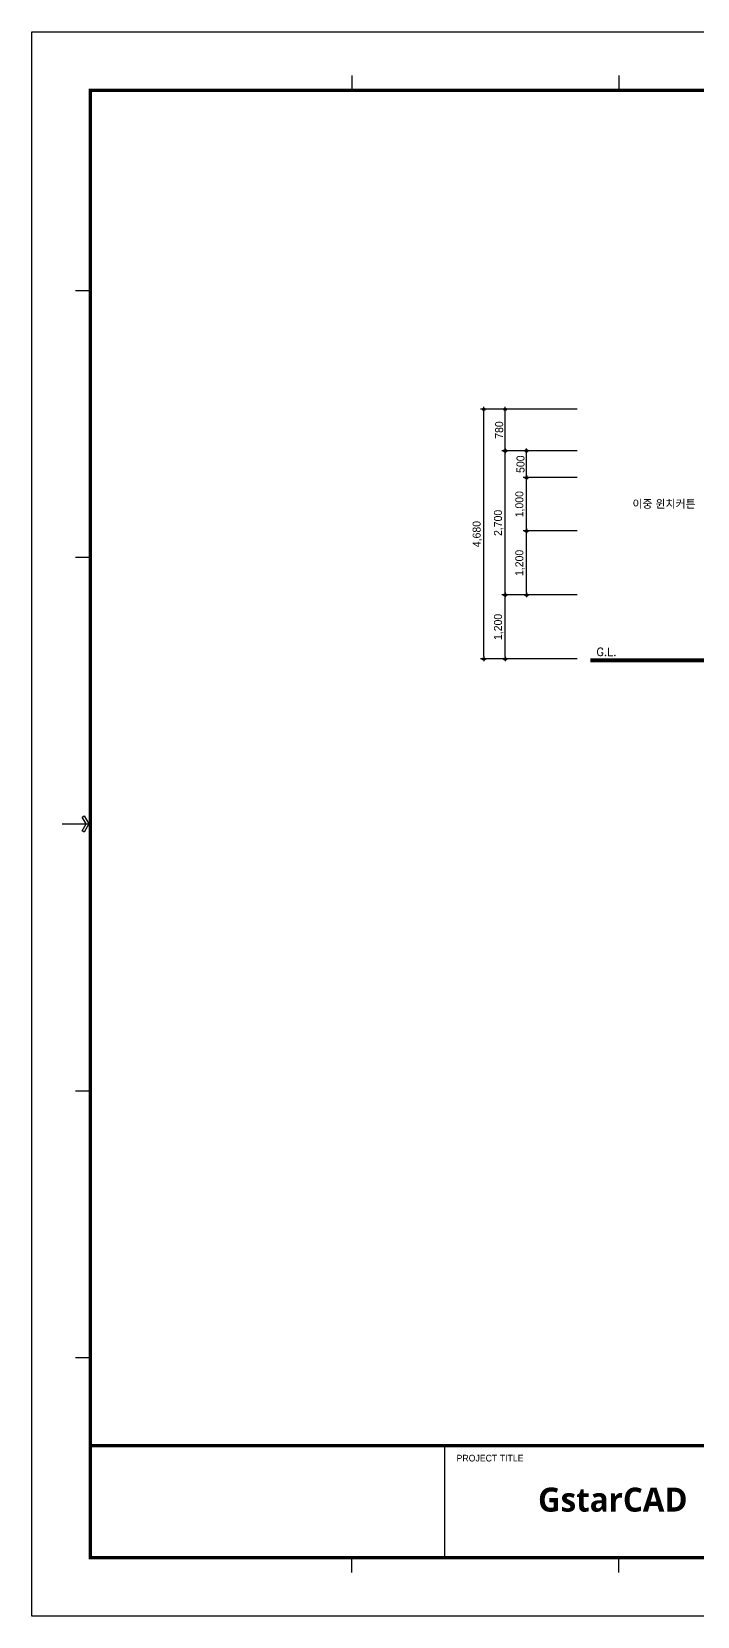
# Model space of a CAD drawing. Header units: millimetres. Extents: x 0 to 253659, y 0 to 59400.
# Drawn here: x 0 to 12471, y 29700 to 59400 of the extents above; entities that cross this region are included whole.
import ezdxf
from ezdxf.enums import TextEntityAlignment as Align

# ---------------------------------------------------------------- set-up
doc = ezdxf.new("R2010")
doc.units = ezdxf.units.MM
doc.header["$LTSCALE"] = 200
doc.header["$MEASUREMENT"] = 0
doc.layers.get('0').update_dxf_attribs({"linetype": 'CONTINUOUS'})
doc.layers.get('DEFPOINTS').update_dxf_attribs({"linetype": 'CONTINUOUS'})
for name, color, linetype in [('1', 1, 'CONTINUOUS'), ('9', 9, 'CONTINUOUS'), ('DIM', 6, 'CONTINUOUS'), ('SHEET', 7, 'CONTINUOUS'), ('TEXT', 2, 'CONTINUOUS')]:
    doc.layers.add(name, color=color, linetype=linetype)
doc.layers.add('6', color=7, linetype='CONTINUOUS', true_color=0xff99ff)
doc.styles.add('G', font='gulim.ttc')
doc.styles.add('HDH', font='helved', dxfattribs={"bigfont": 'hd'})
doc.styles.add('HSH', font='romans', dxfattribs={"bigfont": 'hs'})
doc.styles.add('ROMANC3', font='ROMANC', dxfattribs={"height": 15})
doc.styles.get("Standard").update_dxf_attribs({"font": ''})
doc.styles.get('Standard').set_extended_font_data('Gulim')
doc.dimstyles.new('50', dxfattribs={"dimscale": 50, "dimtxt": 3, "dimasz": 0.9, "dimexe": 1.25, "dimexo": 5, "dimgap": 0.7, "dimtad": 1, "dimdec": 0, "dimzin": 1, "dimdsep": 46, "dimlunit": 6, "dimtxsty": 'G', "dimblk1": 'Z_DOT', "dimblk2": 'Z_DOT', "dimsah": 1, "dimcen": 2.5, "dimclrd": 21, "dimclre": 21, "dimclrt": 3, "dimadec": 0, "dimazin": 0, "dimtfac": 1, "dimtdec": 0, "dimtix": 1, "dimtmove": 2, "dimatfit": 3, "dimldrblk": 'Z_DOT', "dimfxl": 1, "dimtolj": 1, "dimtzin": 1, "dimarcsym": 0})

# ---------------------------------------------------------------- blocks, each defined once
blk = doc.blocks.new('Form')
for p, q in [((6000, 28880), (6000, 28630)), ((11000, 28880), (11000, 28630)), ((820, 24850), (1070, 24850)), ((820, 19850), (1070, 19850)), ((570, 14850), (1070, 14850)), ((820, 9850), (1070, 9850)), ((820, 4850), (1070, 4850)), ((6000, 820), (6000, 1070)), ((11000, 820), (11000, 1070))]:
    blk.add_line(p, q)
for points in [[(0, 0), (0, 29700), (42000, 29700), (42000, 0)], [(984, 14700), (947, 14721), (1021, 14850), (947, 14979), (984, 15000), (1070, 14850)]]:
    blk.add_lwpolyline(points, close=True)
at = {"layer": '6', "color": 3, "const_width": 60}
blk.add_lwpolyline([(1100, 3200), (40900, 3200)], dxfattribs=at)
at = {"layer": 'SHEET', "color": 3}
blk.add_line((7740, 1130), (7740, 3180), dxfattribs=at)
at = {"layer": 'SHEET', "color": 3, "const_width": 60}
blk.add_lwpolyline([(1100, 1100), (1100, 28600), (40900, 28600), (40900, 1100)], close=True, dxfattribs=at)
at = {"layer": '1', "insert": (7960, 3027), "char_height": 125, "width": 3768.05, "attachment_point": 1, "style": 'HDH'}
blk.add_mtext('\\f굴림|b0|i0|c129|p34;\\C0;PROJECT TITLE', dxfattribs=at)
at = {"layer": '9', "insert": (9486, 2412), "char_height": 450, "width": 4508.9, "attachment_point": 1}
blk.add_mtext('{\\fMalgun Gothic|b1|i0|c129|p50;GstarCAD}', dxfattribs=at)
blk = doc.blocks.new('Z_DOT')
at = {"layer": 'DIM', "color": 0}
for p, q in [((-1, 0), (1, 0)), ((0, -1), (0, 1))]:
    blk.add_line(p, q, dxfattribs=at)
for radius in [0.5, 0.25]:
    blk.add_circle((0, 0), radius, dxfattribs=at)
blk = doc.blocks.new('*D3368')
at = {"color": 21, "lineweight": -2}
for p, q in [((10221, 52324), (8408, 52324)), ((8471, 47689), (8471, 52279)), ((10221, 47644), (8408, 47644))]:
    blk.add_line(p, q, dxfattribs=at)
at = {"layer": 'DEFPOINTS', "color": 0}
for p in [(8471, 52324), (10471, 52324), (10471, 47644)]:
    blk.add_point(p, dxfattribs=at)
at = {"color": 21, "linetype": 'ByBlock', "lineweight": -2, "xscale": 45, "yscale": 45, "zscale": 45}
for p, rotation in [((8471, 52324), 90), ((8471, 47644), 270)]:
    blk.add_blockref('Z_DOT', p, dxfattribs=dict(at, rotation=rotation))
at = {"color": 3, "insert": (8350, 49984), "char_height": 150, "attachment_point": 5, "rotation": 90, "style": 'G'}
blk.add_mtext('\\A1;4,680', dxfattribs=at)
blk = doc.blocks.new('*D3369')
at = {"color": 21, "lineweight": -2}
for p, q in [((10221, 48844), (8808, 48844)), ((8871, 47689), (8871, 48799)), ((10221, 47644), (8808, 47644))]:
    blk.add_line(p, q, dxfattribs=at)
at = {"layer": 'DEFPOINTS', "color": 0}
for p in [(8871, 48844), (10471, 48844), (10471, 47644)]:
    blk.add_point(p, dxfattribs=at)
at = {"color": 21, "linetype": 'ByBlock', "lineweight": -2, "xscale": 45, "yscale": 45, "zscale": 45}
for p, rotation in [((8871, 48844), 90), ((8871, 47644), 270)]:
    blk.add_blockref('Z_DOT', p, dxfattribs=dict(at, rotation=rotation))
at = {"color": 3, "insert": (8750, 48244), "char_height": 150, "attachment_point": 5, "rotation": 90, "style": 'G'}
blk.add_mtext('\\A1;1,200', dxfattribs=at)
blk = doc.blocks.new('*D3370')
at = {"color": 21, "lineweight": -2}
for p, q in [((10221, 51544), (8808, 51544)), ((8871, 48889), (8871, 51499)), ((10221, 48844), (8808, 48844))]:
    blk.add_line(p, q, dxfattribs=at)
at = {"layer": 'DEFPOINTS', "color": 0}
for p in [(8871, 51544), (10471, 51544), (10471, 48844)]:
    blk.add_point(p, dxfattribs=at)
at = {"color": 21, "linetype": 'ByBlock', "lineweight": -2, "xscale": 45, "yscale": 45, "zscale": 45}
for p, rotation in [((8871, 51544), 90), ((8871, 48844), 270)]:
    blk.add_blockref('Z_DOT', p, dxfattribs=dict(at, rotation=rotation))
at = {"color": 3, "insert": (8750, 50194), "char_height": 150, "attachment_point": 5, "rotation": 90, "style": 'G'}
blk.add_mtext('\\A1;2,700', dxfattribs=at)
blk = doc.blocks.new('*D3371')
at = {"color": 21, "lineweight": -2}
for p, q in [((10221, 52324), (8808, 52324)), ((8871, 51589), (8871, 52279)), ((10221, 51544), (8808, 51544))]:
    blk.add_line(p, q, dxfattribs=at)
at = {"layer": 'DEFPOINTS', "color": 0}
for p in [(8871, 52324), (10471, 52324), (10471, 51544)]:
    blk.add_point(p, dxfattribs=at)
at = {"color": 21, "linetype": 'ByBlock', "lineweight": -2, "xscale": 45, "yscale": 45, "zscale": 45}
for p, rotation in [((8871, 52324), 90), ((8871, 51544), 270)]:
    blk.add_blockref('Z_DOT', p, dxfattribs=dict(at, rotation=rotation))
at = {"color": 3, "insert": (8759, 51934), "char_height": 150, "attachment_point": 5, "rotation": 90, "style": 'G'}
blk.add_mtext('\\A1;780', dxfattribs=at)
blk = doc.blocks.new('*D3372')
at = {"color": 21, "lineweight": -2}
for p, q in [((10221, 50044), (9208, 50044)), ((9271, 48889), (9271, 49999)), ((10221, 48844), (9208, 48844))]:
    blk.add_line(p, q, dxfattribs=at)
at = {"layer": 'DEFPOINTS', "color": 0}
for p in [(9271, 50044), (10471, 50044), (10471, 48844)]:
    blk.add_point(p, dxfattribs=at)
at = {"color": 21, "linetype": 'ByBlock', "lineweight": -2, "xscale": 45, "yscale": 45, "zscale": 45}
for p, rotation in [((9271, 50044), 90), ((9271, 48844), 270)]:
    blk.add_blockref('Z_DOT', p, dxfattribs=dict(at, rotation=rotation))
at = {"color": 3, "insert": (9150, 49444), "char_height": 150, "attachment_point": 5, "rotation": 90, "style": 'G'}
blk.add_mtext('\\A1;1,200', dxfattribs=at)
blk = doc.blocks.new('*D3373')
at = {"color": 21, "lineweight": -2}
for p, q in [((10221, 51044), (9208, 51044)), ((9271, 50089), (9271, 50999)), ((10221, 50044), (9208, 50044))]:
    blk.add_line(p, q, dxfattribs=at)
at = {"layer": 'DEFPOINTS', "color": 0}
for p in [(9271, 51044), (10471, 51044), (10471, 50044)]:
    blk.add_point(p, dxfattribs=at)
at = {"color": 21, "linetype": 'ByBlock', "lineweight": -2, "xscale": 45, "yscale": 45, "zscale": 45}
for p, rotation in [((9271, 51044), 90), ((9271, 50044), 270)]:
    blk.add_blockref('Z_DOT', p, dxfattribs=dict(at, rotation=rotation))
at = {"color": 3, "insert": (9150, 50544), "char_height": 150, "attachment_point": 5, "rotation": 90, "style": 'G'}
blk.add_mtext('\\A1;1,000', dxfattribs=at)
blk = doc.blocks.new('*D3374')
at = {"color": 21, "lineweight": -2}
for p, q in [((10221, 51544), (9208, 51544)), ((9271, 51089), (9271, 51499)), ((10221, 51044), (9208, 51044))]:
    blk.add_line(p, q, dxfattribs=at)
at = {"layer": 'DEFPOINTS', "color": 0}
for p in [(9271, 51544), (10471, 51544), (10471, 51044)]:
    blk.add_point(p, dxfattribs=at)
at = {"color": 21, "linetype": 'ByBlock', "lineweight": -2, "xscale": 45, "yscale": 45, "zscale": 45}
for p, rotation in [((9271, 51544), 90), ((9271, 51044), 270)]:
    blk.add_blockref('Z_DOT', p, dxfattribs=dict(at, rotation=rotation))
at = {"color": 3, "insert": (9159, 51294), "char_height": 150, "attachment_point": 5, "rotation": 90, "style": 'G'}
blk.add_mtext('\\A1;500', dxfattribs=at)

msp = doc.modelspace()

# ---------------------------------------------------------------- linework, layer by layer
at = {"layer": '6'}
for p, q in [((10470.833, 47643.75), (13250, 47643.75)), ((10470.833, 47618.75), (13150, 47618.75)), ((10470.833, 47593.75), (13150, 47593.75))]:
    msp.add_line(p, q, dxfattribs=at)

# ---------------------------------------------------------------- block references
msp.add_blockref('Form', (0, 29700))

# ---------------------------------------------------------------- texts
at = {"insert": (12439.534, 50624.162), "char_height": 150, "width": 1277.998, "attachment_point": 3, "style": 'HSH'}
msp.add_mtext('{\\fGulim|b0|i0|c129|p50;\\C2;이중 윈치커튼}', dxfattribs=at)
at = {"layer": 'TEXT', "style": 'ROMANC3'}
msp.add_text('G.L.', height=150, dxfattribs=at).set_placement((10770.695, 47775.757), align=Align.MIDDLE)

# ---------------------------------------------------------------- dimensions: what is measured, and where the dimension line sits
for base, p1, p2, picture, middle in [((8470.833, 52323.75), (10470.833, 47643.75), (10470.833, 52323.75), '*D3368', (8349.663, 49983.75)), ((8870.833, 52323.75), (10470.833, 51543.75), (10470.833, 52323.75), '*D3371', (8758.938, 51933.75)), ((8870.833, 51543.75), (10470.833, 48843.75), (10470.833, 51543.75), '*D3370', (8749.763, 50193.75)), ((9270.833, 51543.75), (10470.833, 51043.75), (10470.833, 51543.75), '*D3374', (9159.138, 51293.75)), ((9270.833, 51043.75), (10470.833, 50043.75), (10470.833, 51043.75), '*D3373', (9149.663, 50543.75)), ((9270.833, 50043.75), (10470.833, 48843.75), (10470.833, 50043.75), '*D3372', (9149.663, 49443.75)), ((8870.833, 48843.75), (10470.833, 47643.75), (10470.833, 48843.75), '*D3369', (8749.663, 48243.75))]:
    dim = msp.add_linear_dim(base=base, p1=p1, p2=p2, angle=90, dimstyle='50')
    dim.commit()
    dim.dimension.update_dxf_attribs({"geometry": picture, "text_midpoint": middle})

doc.saveas('drawing.dxf')
